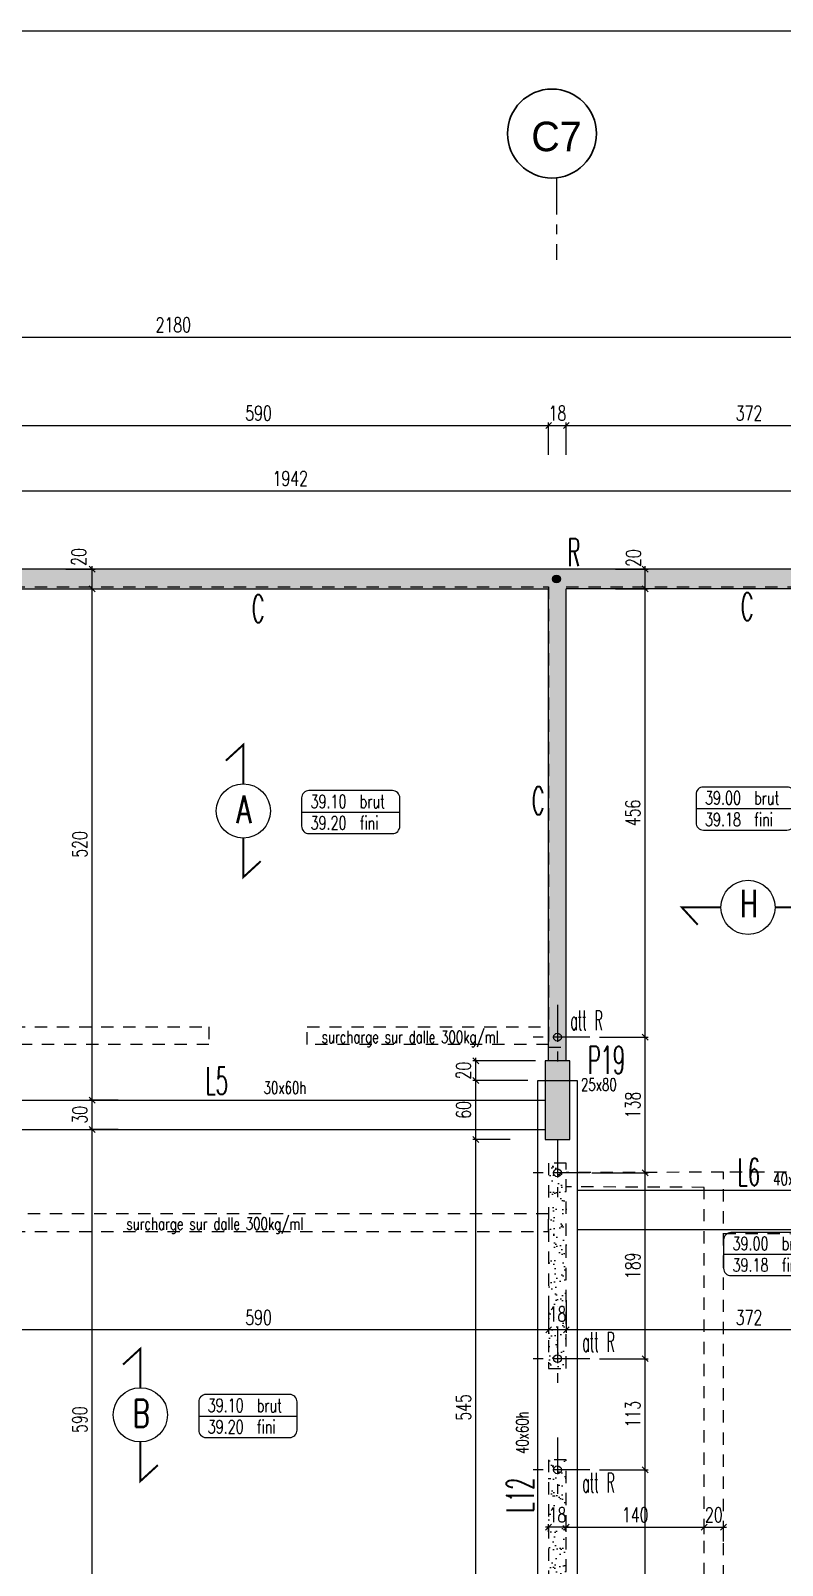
# Model space of a CAD drawing. Extents: x 308 to 437, y -199 to -146.
# Drawn here: x 333.75 to 341.39, y -170.57 to -154.96 of the extents above; entities that cross this region are included whole.
import ezdxf
from ezdxf.enums import TextEntityAlignment as Align

# ---------------------------------------------------------------- set-up
doc = ezdxf.new("R2010")
doc.units = 0
doc.header["$LTSCALE"] = 0.5
doc.header["$MEASUREMENT"] = 0
for name, pattern in [('AXES2', [1.125, 0.75, -0.125, 0.125, -0.125]), ('CACHE', [0.375, 0.25, -0.125]), ('DISCONTINU2', [0.375, 0.25, -0.125])]:
    doc.linetypes.add(name, pattern=pattern)
doc.layers.get('DEFPOINTS').update_dxf_attribs({"linetype": 'CONTINUOUS'})
for name, color, linetype in [('1_AJSA_vue2', 13, 'CONTINUOUS'), ('A05-AXES', 13, 'AXES2'), ('A19-COTATIONS', 146, 'CONTINUOUS'), ('AXES', 6, 'AXES2'), ('CADRE-CART', 7, 'CONTINUOUS'), ('COTATION', 7, 'CONTINUOUS'), ('HABILLAGE', 7, 'CONTINUOUS'), ('MURS', 3, 'CONTINUOUS'), ('PLANCHER', 7, 'CONTINUOUS'), ('POCHAGE', 254, 'CONTINUOUS'), ('POTEAUX', 1, 'CONTINUOUS'), ('POUTRES', 2, 'CONTINUOUS'), ('RAID', 1, 'CONTINUOUS'), ('RDC', 7, 'DISCONTINU2'), ('REPERAGE', 4, 'CONTINUOUS'), ('REPERE-CHAI', 4, 'CONTINUOUS'), ('REPERE-POT', 4, 'CONTINUOUS'), ('REPERE-POUT', 4, 'CONTINUOUS'), ('REPERE-RAID', 4, 'CONTINUOUS'), ('TPFI cloisonsSAAD', 4, 'CONTINUOUS')]:
    doc.layers.add(name, color=color, linetype=linetype)
doc.styles.add('CGotH', font='GOTHIC.TTF')
doc.styles.add('ROMANS8', font='romans.shx', dxfattribs={"width": 0.7})
doc.styles.get("Standard").update_dxf_attribs({"font": 'txt.shx'})
doc.dimstyles.new('COT50 cm', dxfattribs={"dimtxt": 0.15, "dimasz": 0.06, "dimexe": 0.03, "dimexo": 0.1, "dimgap": 0.05, "dimtad": 1, "dimdec": 0, "dimlfac": 100, "dimzin": 0, "dimdsep": 46, "dimtxsty": 'ROMANS8', "dimblk1": 'OBLIQUE', "dimblk2": 'OBLIQUE', "dimsah": 1, "dimcen": 0.03, "dimdle": 0.03, "dimclrt": 1, "dimadec": 0, "dimazin": 0, "dimtfac": 1, "dimtdec": 0, "dimtmove": 0, "dimatfit": 3, "dimfxl": 0, "dimtolj": 1, "dimtzin": 0, "dimlwd": -1, "dimlwe": -1, "dimarcsym": 0})
pattern_1 = [(37.5, (-513.79323, 160.44126), (-0.004409535, 0.134877664), [0, -0.1064, 0, -0.119, 0, -0.11375]), (7.5, (-513.79323, 160.44126), (0.12388437, 0.197550225), [0, -0.0574, 0, -0.0959, 0, -0.03675]), (327.5, (-513.87933, 160.44126), (0.21798993, 0.000396134), [0, -0.035, 0, -0.126, 0, -0.1645]), (317.5, (-513.87933, 160.44126), (0.21042886, 0.06143729), [0, -0.0175, 0, -0.0826, 0, -0.0945])]

# ---------------------------------------------------------------- blocks, each defined once
blk = doc.blocks.new('139')
at = {"layer": 'HABILLAGE', "color": 7}
blk.add_line((-0.665, 0), (0.665, 0), dxfattribs=at)
at = {"layer": 'HABILLAGE'}
blk.add_lwpolyline([(-0.565, -0.291), (0.565, -0.291, 0.414214), (0.665, -0.191), (0.665, 0.191, 0.414214), (0.565, 0.291), (-0.565, 0.291, 0.414214), (-0.665, 0.191), (-0.665, -0.191, 0.414214)], format="xyb", close=True, dxfattribs=at)
at = {"layer": 'HABILLAGE', "color": 1, "width": 0.7}
for s, p in [('brut', (0.121, 0.054)), ('fini', (0.121, -0.237))]:
    blk.add_text(s, height=0.18, dxfattribs=at).set_placement(p)
for tag, p in [('NIVBRUT', (-0.543, 0.054)), ('NIVFINI', (-0.543, -0.237))]:
    blk.add_attdef(tag, p, '', height=0.18, dxfattribs=at)
blk = doc.blocks.new('_Oblique')
at = {"layer": 'COTATION', "color": 0, "lineweight": -2}
blk.add_line((-0.5, -0.5), (0.5, 0.5), dxfattribs=at)
blk = doc.blocks.new('*D817')
at = {"layer": 'COTATION', "color": 0, "transparency": 16777216}
for p, q in [((333.082, -158.979), (339.046, -158.979)), ((333.112, -159.279), (333.112, -158.949)), ((339.016, -159.279), (339.016, -158.949))]:
    blk.add_line(p, q, dxfattribs=at)
at = {"layer": 'DEFPOINTS', "color": 0, "transparency": 16777216}
for p in [(339.016, -158.979), (333.112, -162.324), (339.016, -162.324)]:
    blk.add_point(p, dxfattribs=at)
at = {"layer": 'COTATION', "color": 0, "transparency": 16777216, "xscale": 0.06, "yscale": 0.06, "zscale": 0.06, "rotation": 180}
blk.add_blockref('_Oblique', (333.112, -158.979), dxfattribs=at)
at = {"layer": 'COTATION', "color": 0, "transparency": 16777216, "xscale": 0.06, "yscale": 0.06, "zscale": 0.06}
blk.add_blockref('_Oblique', (339.016, -158.979), dxfattribs=at)
at = {"layer": 'COTATION', "color": 1, "transparency": 16777216, "insert": (336.064, -158.854), "char_height": 0.15, "attachment_point": 5, "style": 'ROMANS8'}
blk.add_mtext('\\A1;590', dxfattribs=at)
blk = doc.blocks.new('*D818')
at = {"layer": 'COTATION', "color": 0, "transparency": 16777216}
for p, q in [((338.986, -158.979), (339.226, -158.979)), ((339.016, -159.279), (339.016, -158.949)), ((339.196, -159.279), (339.196, -158.949))]:
    blk.add_line(p, q, dxfattribs=at)
at = {"layer": 'DEFPOINTS', "color": 0, "transparency": 16777216}
for p in [(339.196, -158.979), (339.016, -162.324), (339.196, -162.324)]:
    blk.add_point(p, dxfattribs=at)
at = {"layer": 'COTATION', "color": 0, "transparency": 16777216, "xscale": 0.06, "yscale": 0.06, "zscale": 0.06, "rotation": 180}
blk.add_blockref('_Oblique', (339.016, -158.979), dxfattribs=at)
at = {"layer": 'COTATION', "color": 0, "transparency": 16777216, "xscale": 0.06, "yscale": 0.06, "zscale": 0.06}
blk.add_blockref('_Oblique', (339.196, -158.979), dxfattribs=at)
at = {"layer": 'COTATION', "color": 1, "transparency": 16777216, "insert": (339.106, -158.854), "char_height": 0.15, "attachment_point": 5, "style": 'ROMANS8'}
blk.add_mtext('\\A1;18', dxfattribs=at)
blk = doc.blocks.new('*D819')
at = {"layer": 'COTATION', "color": 0, "transparency": 16777216}
for p, q in [((339.166, -158.979), (342.945, -158.979)), ((339.196, -159.279), (339.196, -158.949)), ((342.915, -159.279), (342.915, -158.949))]:
    blk.add_line(p, q, dxfattribs=at)
at = {"layer": 'DEFPOINTS', "color": 0, "transparency": 16777216}
for p in [(342.915, -158.979), (339.196, -162.324), (342.915, -162.324)]:
    blk.add_point(p, dxfattribs=at)
at = {"layer": 'COTATION', "color": 0, "transparency": 16777216, "xscale": 0.06, "yscale": 0.06, "zscale": 0.06, "rotation": 180}
blk.add_blockref('_Oblique', (339.196, -158.979), dxfattribs=at)
at = {"layer": 'COTATION', "color": 0, "transparency": 16777216, "xscale": 0.06, "yscale": 0.06, "zscale": 0.06}
blk.add_blockref('_Oblique', (342.915, -158.979), dxfattribs=at)
at = {"layer": 'COTATION', "color": 1, "transparency": 16777216, "insert": (341.055, -158.854), "char_height": 0.15, "attachment_point": 5, "style": 'ROMANS8'}
blk.add_mtext('\\A1;372', dxfattribs=at)
blk = doc.blocks.new('*D869')
at = {"layer": 'COTATION', "color": 0, "transparency": 16777216}
for p, q in [((326.649, -159.643), (346.126, -159.643)), ((326.679, -160.103), (326.679, -159.613)), ((346.096, -160.341), (346.096, -159.613))]:
    blk.add_line(p, q, dxfattribs=at)
at = {"layer": 'DEFPOINTS', "color": 0, "transparency": 16777216}
for p in [(346.096, -159.643), (326.679, -160.203), (346.096, -160.441)]:
    blk.add_point(p, dxfattribs=at)
at = {"layer": 'COTATION', "color": 0, "transparency": 16777216, "xscale": 0.06, "yscale": 0.06, "zscale": 0.06, "rotation": 180}
blk.add_blockref('_Oblique', (326.679, -159.643), dxfattribs=at)
at = {"layer": 'COTATION', "color": 0, "transparency": 16777216, "xscale": 0.06, "yscale": 0.06, "zscale": 0.06}
blk.add_blockref('_Oblique', (346.096, -159.643), dxfattribs=at)
at = {"layer": 'COTATION', "color": 1, "transparency": 16777216, "insert": (336.387, -159.518), "char_height": 0.15, "attachment_point": 5, "style": 'ROMANS8'}
blk.add_mtext('\\A1;1942', dxfattribs=at)
blk = doc.blocks.new('*D878')
at = {"layer": 'COTATION', "color": 0, "transparency": 16777216}
for p, q in [((324.269, -158.081), (346.126, -158.081)), ((324.299, -158.646), (324.299, -158.051)), ((346.096, -159.081), (346.096, -158.051))]:
    blk.add_line(p, q, dxfattribs=at)
at = {"layer": 'DEFPOINTS', "color": 0, "transparency": 16777216}
for p in [(346.096, -158.081), (324.299, -158.746), (346.096, -160.441)]:
    blk.add_point(p, dxfattribs=at)
at = {"layer": 'COTATION', "color": 0, "transparency": 16777216, "xscale": 0.06, "yscale": 0.06, "zscale": 0.06, "rotation": 180}
blk.add_blockref('_Oblique', (324.299, -158.081), dxfattribs=at)
at = {"layer": 'COTATION', "color": 0, "transparency": 16777216, "xscale": 0.06, "yscale": 0.06, "zscale": 0.06}
blk.add_blockref('_Oblique', (346.096, -158.081), dxfattribs=at)
at = {"layer": 'COTATION', "color": 1, "transparency": 16777216, "insert": (335.197, -157.956), "char_height": 0.15, "attachment_point": 5, "style": 'ROMANS8'}
blk.add_mtext('\\A1;2180', dxfattribs=at)
blk = doc.blocks.new('*D986')
at = {"layer": 'COTATION', "color": 0, "transparency": 16777216}
for p, q in [((334.635, -166.141), (334.34, -166.141)), ((334.37, -172.071), (334.37, -166.111)), ((334.456, -172.041), (334.34, -172.041))]:
    blk.add_line(p, q, dxfattribs=at)
at = {"layer": 'DEFPOINTS', "color": 0, "transparency": 16777216}
for p in [(334.37, -166.141), (334.735, -166.141), (334.556, -172.041)]:
    blk.add_point(p, dxfattribs=at)
at = {"layer": 'COTATION', "color": 0, "transparency": 16777216, "xscale": 0.06, "yscale": 0.06, "zscale": 0.06}
for p, rotation in [((334.37, -166.141), 90), ((334.37, -172.041), 270)]:
    blk.add_blockref('_Oblique', p, dxfattribs=dict(at, rotation=rotation))
at = {"layer": 'COTATION', "color": 1, "transparency": 16777216, "insert": (334.245, -169.091), "char_height": 0.15, "attachment_point": 5, "rotation": 90, "style": 'ROMANS8'}
blk.add_mtext('\\A1;590', dxfattribs=at)
blk = doc.blocks.new('*D987')
at = {"layer": 'COTATION', "color": 0, "transparency": 16777216}
for p, q in [((334.635, -165.841), (334.34, -165.841)), ((334.37, -166.171), (334.37, -165.811)), ((334.635, -166.141), (334.34, -166.141))]:
    blk.add_line(p, q, dxfattribs=at)
at = {"layer": 'DEFPOINTS', "color": 0, "transparency": 16777216}
for p in [(334.37, -165.841), (334.735, -165.841), (334.735, -166.141)]:
    blk.add_point(p, dxfattribs=at)
at = {"layer": 'COTATION', "color": 0, "transparency": 16777216, "xscale": 0.06, "yscale": 0.06, "zscale": 0.06}
for p, rotation in [((334.37, -165.841), 90), ((334.37, -166.141), 270)]:
    blk.add_blockref('_Oblique', p, dxfattribs=dict(at, rotation=rotation))
at = {"layer": 'COTATION', "color": 1, "transparency": 16777216, "insert": (334.245, -165.991), "char_height": 0.15, "attachment_point": 5, "rotation": 90, "style": 'ROMANS8'}
blk.add_mtext('\\A1;30', dxfattribs=at)
blk = doc.blocks.new('*D988')
at = {"layer": 'COTATION', "color": 0, "transparency": 16777216}
for p, q in [((334.135, -160.641), (334.4, -160.641)), ((334.37, -165.871), (334.37, -160.611)), ((334.635, -165.841), (334.34, -165.841))]:
    blk.add_line(p, q, dxfattribs=at)
at = {"layer": 'DEFPOINTS', "color": 0, "transparency": 16777216}
for p in [(334.035, -160.641), (334.37, -160.641), (334.735, -165.841)]:
    blk.add_point(p, dxfattribs=at)
at = {"layer": 'COTATION', "color": 0, "transparency": 16777216, "xscale": 0.06, "yscale": 0.06, "zscale": 0.06}
for p, rotation in [((334.37, -160.641), 90), ((334.37, -165.841), 270)]:
    blk.add_blockref('_Oblique', p, dxfattribs=dict(at, rotation=rotation))
at = {"layer": 'COTATION', "color": 1, "transparency": 16777216, "insert": (334.245, -163.241), "char_height": 0.15, "attachment_point": 5, "rotation": 90, "style": 'ROMANS8'}
blk.add_mtext('\\A1;520', dxfattribs=at)
blk = doc.blocks.new('*D989')
at = {"layer": 'COTATION', "color": 0, "transparency": 16777216}
for p, q in [((334.104, -160.441), (334.4, -160.441)), ((334.37, -160.671), (334.37, -160.411)), ((334.135, -160.641), (334.4, -160.641))]:
    blk.add_line(p, q, dxfattribs=at)
at = {"layer": 'DEFPOINTS', "color": 0, "transparency": 16777216}
for p in [(334.004, -160.441), (334.37, -160.441), (334.035, -160.641)]:
    blk.add_point(p, dxfattribs=at)
at = {"layer": 'COTATION', "color": 0, "transparency": 16777216, "xscale": 0.06, "yscale": 0.06, "zscale": 0.06}
for p, rotation in [((334.37, -160.441), 90), ((334.37, -160.641), 270)]:
    blk.add_blockref('_Oblique', p, dxfattribs=dict(at, rotation=rotation))
at = {"layer": 'COTATION', "color": 1, "transparency": 16777216, "insert": (334.236, -160.317), "char_height": 0.15, "attachment_point": 5, "rotation": 90, "style": 'ROMANS8'}
blk.add_mtext('\\A1;20', dxfattribs=at)
blk = doc.blocks.new('*D997')
at = {"layer": 'COTATION', "color": 0, "transparency": 16777216}
for p, q in [((339.534, -169.601), (340.028, -169.601)), ((339.998, -172.816), (339.998, -169.571)), ((339.534, -172.786), (340.028, -172.786))]:
    blk.add_line(p, q, dxfattribs=at)
at = {"layer": 'DEFPOINTS', "color": 0, "transparency": 16777216}
for p in [(339.434, -169.601), (339.998, -169.601), (339.434, -172.786)]:
    blk.add_point(p, dxfattribs=at)
at = {"layer": 'COTATION', "color": 0, "transparency": 16777216, "xscale": 0.06, "yscale": 0.06, "zscale": 0.06}
for p, rotation in [((339.998, -169.601), 90), ((339.998, -172.786), 270)]:
    blk.add_blockref('_Oblique', p, dxfattribs=dict(at, rotation=rotation))
at = {"layer": 'COTATION', "color": 1, "transparency": 16777216, "insert": (339.873, -171.194), "char_height": 0.15, "attachment_point": 5, "rotation": 90, "style": 'ROMANS8'}
blk.add_mtext('\\A1;318', dxfattribs=at)
blk = doc.blocks.new('*D998')
at = {"layer": 'COTATION', "color": 0, "transparency": 16777216}
for p, q in [((339.534, -168.471), (340.028, -168.471)), ((339.998, -169.631), (339.998, -168.441)), ((339.534, -169.601), (340.028, -169.601))]:
    blk.add_line(p, q, dxfattribs=at)
at = {"layer": 'DEFPOINTS', "color": 0, "transparency": 16777216}
for p in [(339.434, -168.471), (339.998, -168.471), (339.434, -169.601)]:
    blk.add_point(p, dxfattribs=at)
at = {"layer": 'COTATION', "color": 0, "transparency": 16777216, "xscale": 0.06, "yscale": 0.06, "zscale": 0.06}
for p, rotation in [((339.998, -168.471), 90), ((339.998, -169.601), 270)]:
    blk.add_blockref('_Oblique', p, dxfattribs=dict(at, rotation=rotation))
at = {"layer": 'COTATION', "color": 1, "transparency": 16777216, "insert": (339.873, -169.036), "char_height": 0.15, "attachment_point": 5, "rotation": 90, "style": 'ROMANS8'}
blk.add_mtext('\\A1;113', dxfattribs=at)
blk = doc.blocks.new('*D999')
at = {"layer": 'COTATION', "color": 0, "transparency": 16777216}
for p, q in [((339.456, -166.581), (340.028, -166.581)), ((339.998, -168.501), (339.998, -166.551)), ((339.534, -168.471), (340.028, -168.471))]:
    blk.add_line(p, q, dxfattribs=at)
at = {"layer": 'DEFPOINTS', "color": 0, "transparency": 16777216}
for p in [(339.356, -166.581), (339.998, -166.581), (339.434, -168.471)]:
    blk.add_point(p, dxfattribs=at)
at = {"layer": 'COTATION', "color": 0, "transparency": 16777216, "xscale": 0.06, "yscale": 0.06, "zscale": 0.06}
for p, rotation in [((339.998, -166.581), 90), ((339.998, -168.471), 270)]:
    blk.add_blockref('_Oblique', p, dxfattribs=dict(at, rotation=rotation))
at = {"layer": 'COTATION', "color": 1, "transparency": 16777216, "insert": (339.873, -167.526), "char_height": 0.15, "attachment_point": 5, "rotation": 90, "style": 'ROMANS8'}
blk.add_mtext('\\A1;189', dxfattribs=at)
blk = doc.blocks.new('*D1000')
at = {"layer": 'COTATION', "color": 0, "transparency": 16777216}
for p, q in [((339.535, -165.201), (340.028, -165.201)), ((339.998, -166.611), (339.998, -165.171)), ((339.456, -166.581), (340.028, -166.581))]:
    blk.add_line(p, q, dxfattribs=at)
at = {"layer": 'DEFPOINTS', "color": 0, "transparency": 16777216}
for p in [(339.435, -165.201), (339.998, -165.201), (339.356, -166.581)]:
    blk.add_point(p, dxfattribs=at)
at = {"layer": 'COTATION', "color": 0, "transparency": 16777216, "xscale": 0.06, "yscale": 0.06, "zscale": 0.06}
for p, rotation in [((339.998, -165.201), 90), ((339.998, -166.581), 270)]:
    blk.add_blockref('_Oblique', p, dxfattribs=dict(at, rotation=rotation))
at = {"layer": 'COTATION', "color": 1, "transparency": 16777216, "insert": (339.873, -165.891), "char_height": 0.15, "attachment_point": 5, "rotation": 90, "style": 'ROMANS8'}
blk.add_mtext('\\A1;138', dxfattribs=at)
blk = doc.blocks.new('*D1001')
at = {"layer": 'COTATION', "color": 0, "transparency": 16777216}
for p, q in [((339.697, -160.641), (340.028, -160.641)), ((339.998, -165.231), (339.998, -160.611)), ((339.535, -165.201), (340.028, -165.201))]:
    blk.add_line(p, q, dxfattribs=at)
at = {"layer": 'DEFPOINTS', "color": 0, "transparency": 16777216}
for p in [(339.597, -160.641), (339.998, -160.641), (339.435, -165.201)]:
    blk.add_point(p, dxfattribs=at)
at = {"layer": 'COTATION', "color": 0, "transparency": 16777216, "xscale": 0.06, "yscale": 0.06, "zscale": 0.06}
for p, rotation in [((339.998, -160.641), 90), ((339.998, -165.201), 270)]:
    blk.add_blockref('_Oblique', p, dxfattribs=dict(at, rotation=rotation))
at = {"layer": 'COTATION', "color": 1, "transparency": 16777216, "insert": (339.873, -162.921), "char_height": 0.15, "attachment_point": 5, "rotation": 90, "style": 'ROMANS8'}
blk.add_mtext('\\A1;456', dxfattribs=at)
blk = doc.blocks.new('*D1002')
at = {"layer": 'COTATION', "color": 0, "transparency": 16777216}
for p, q in [((339.697, -160.441), (340.028, -160.441)), ((339.998, -160.671), (339.998, -160.411)), ((339.697, -160.641), (340.028, -160.641))]:
    blk.add_line(p, q, dxfattribs=at)
at = {"layer": 'DEFPOINTS', "color": 0, "transparency": 16777216}
for p in [(339.597, -160.441), (339.998, -160.441), (339.597, -160.641)]:
    blk.add_point(p, dxfattribs=at)
at = {"layer": 'COTATION', "color": 0, "transparency": 16777216, "xscale": 0.06, "yscale": 0.06, "zscale": 0.06}
for p, rotation in [((339.998, -160.441), 90), ((339.998, -160.641), 270)]:
    blk.add_blockref('_Oblique', p, dxfattribs=dict(at, rotation=rotation))
at = {"layer": 'COTATION', "color": 1, "transparency": 16777216, "insert": (339.879, -160.329), "char_height": 0.15, "attachment_point": 5, "rotation": 90, "style": 'ROMANS8'}
blk.add_mtext('\\A1;20', dxfattribs=at)
blk = doc.blocks.new('*D1374')
at = {"layer": 'COTATION', "color": 0, "transparency": 16777216}
for p, q in [((339.196, -167.877), (339.196, -168.207)), ((342.915, -167.877), (342.915, -168.207)), ((342.945, -168.177), (339.166, -168.177))]:
    blk.add_line(p, q, dxfattribs=at)
at = {"layer": 'DEFPOINTS', "color": 0, "transparency": 16777216}
for p in [(342.915, -166.693), (339.196, -167.066), (339.196, -168.177)]:
    blk.add_point(p, dxfattribs=at)
at = {"layer": 'COTATION', "color": 0, "transparency": 16777216, "xscale": 0.06, "yscale": 0.06, "zscale": 0.06, "rotation": 180}
blk.add_blockref('_Oblique', (339.196, -168.177), dxfattribs=at)
at = {"layer": 'COTATION', "color": 0, "transparency": 16777216, "xscale": 0.06, "yscale": 0.06, "zscale": 0.06}
blk.add_blockref('_Oblique', (342.915, -168.177), dxfattribs=at)
at = {"layer": 'COTATION', "color": 1, "transparency": 16777216, "insert": (341.055, -168.052), "char_height": 0.15, "attachment_point": 5, "style": 'ROMANS8'}
blk.add_mtext('\\A1;372', dxfattribs=at)
blk = doc.blocks.new('*D1375')
at = {"layer": 'COTATION', "color": 0, "transparency": 16777216}
for p, q in [((339.016, -167.877), (339.016, -168.207)), ((339.196, -167.877), (339.196, -168.207)), ((339.226, -168.177), (338.986, -168.177))]:
    blk.add_line(p, q, dxfattribs=at)
at = {"layer": 'DEFPOINTS', "color": 0, "transparency": 16777216}
for p in [(339.196, -167.066), (339.016, -167.514), (339.016, -168.177)]:
    blk.add_point(p, dxfattribs=at)
at = {"layer": 'COTATION', "color": 0, "transparency": 16777216, "xscale": 0.06, "yscale": 0.06, "zscale": 0.06, "rotation": 180}
blk.add_blockref('_Oblique', (339.016, -168.177), dxfattribs=at)
at = {"layer": 'COTATION', "color": 0, "transparency": 16777216, "xscale": 0.06, "yscale": 0.06, "zscale": 0.06}
blk.add_blockref('_Oblique', (339.196, -168.177), dxfattribs=at)
at = {"layer": 'COTATION', "color": 1, "transparency": 16777216, "insert": (339.106, -168.017), "char_height": 0.15, "attachment_point": 5, "style": 'ROMANS8'}
blk.add_mtext('\\A1;18', dxfattribs=at)
blk = doc.blocks.new('*D1376')
at = {"layer": 'COTATION', "color": 0, "transparency": 16777216}
for p, q in [((333.113, -167.877), (333.113, -168.207)), ((339.016, -167.877), (339.016, -168.207)), ((339.046, -168.177), (333.083, -168.177))]:
    blk.add_line(p, q, dxfattribs=at)
at = {"layer": 'DEFPOINTS', "color": 0, "transparency": 16777216}
for p in [(333.113, -166.141), (339.016, -167.514), (333.113, -168.177)]:
    blk.add_point(p, dxfattribs=at)
at = {"layer": 'COTATION', "color": 0, "transparency": 16777216, "xscale": 0.06, "yscale": 0.06, "zscale": 0.06, "rotation": 180}
blk.add_blockref('_Oblique', (333.113, -168.177), dxfattribs=at)
at = {"layer": 'COTATION', "color": 0, "transparency": 16777216, "xscale": 0.06, "yscale": 0.06, "zscale": 0.06}
blk.add_blockref('_Oblique', (339.016, -168.177), dxfattribs=at)
at = {"layer": 'COTATION', "color": 1, "transparency": 16777216, "insert": (336.064, -168.052), "char_height": 0.15, "attachment_point": 5, "style": 'ROMANS8'}
blk.add_mtext('\\A1;590', dxfattribs=at)
blk = doc.blocks.new('*D1590')
at = {"layer": 'COTATION', "color": 0, "transparency": 16777216}
for p, q in [((338.276, -171.721), (338.276, -166.211)), ((338.623, -166.241), (338.246, -166.241)), ((338.881, -171.691), (338.246, -171.691))]:
    blk.add_line(p, q, dxfattribs=at)
at = {"layer": 'DEFPOINTS', "color": 0, "transparency": 16777216}
for p in [(338.276, -166.241), (338.723, -166.241), (338.981, -171.691)]:
    blk.add_point(p, dxfattribs=at)
at = {"layer": 'COTATION', "color": 0, "transparency": 16777216, "xscale": 0.06, "yscale": 0.06, "zscale": 0.06}
for p, rotation in [((338.276, -166.241), 90), ((338.276, -171.691), 270)]:
    blk.add_blockref('_Oblique', p, dxfattribs=dict(at, rotation=rotation))
at = {"layer": 'COTATION', "color": 1, "transparency": 16777216, "insert": (338.151, -168.966), "char_height": 0.15, "attachment_point": 5, "rotation": 90, "style": 'ROMANS8'}
blk.add_mtext('\\A1;545', dxfattribs=at)
blk = doc.blocks.new('*D1591')
at = {"layer": 'COTATION', "color": 0, "transparency": 16777216}
for p, q in [((338.806, -165.641), (338.246, -165.641)), ((338.276, -166.271), (338.276, -165.611)), ((338.623, -166.241), (338.246, -166.241))]:
    blk.add_line(p, q, dxfattribs=at)
at = {"layer": 'DEFPOINTS', "color": 0, "transparency": 16777216}
for p in [(338.276, -165.641), (338.906, -165.641), (338.723, -166.241)]:
    blk.add_point(p, dxfattribs=at)
at = {"layer": 'COTATION', "color": 0, "transparency": 16777216, "xscale": 0.06, "yscale": 0.06, "zscale": 0.06}
for p, rotation in [((338.276, -165.641), 90), ((338.276, -166.241), 270)]:
    blk.add_blockref('_Oblique', p, dxfattribs=dict(at, rotation=rotation))
at = {"layer": 'COTATION', "color": 1, "transparency": 16777216, "insert": (338.151, -165.941), "char_height": 0.15, "attachment_point": 5, "rotation": 90, "style": 'ROMANS8'}
blk.add_mtext('\\A1;60', dxfattribs=at)
blk = doc.blocks.new('*D1592')
at = {"layer": 'COTATION', "color": 0, "transparency": 16777216}
for p, q in [((338.881, -165.441), (338.246, -165.441)), ((338.276, -165.671), (338.276, -165.411)), ((338.806, -165.641), (338.246, -165.641))]:
    blk.add_line(p, q, dxfattribs=at)
at = {"layer": 'DEFPOINTS', "color": 0, "transparency": 16777216}
for p in [(338.276, -165.441), (338.981, -165.441), (338.906, -165.641)]:
    blk.add_point(p, dxfattribs=at)
at = {"layer": 'COTATION', "color": 0, "transparency": 16777216, "xscale": 0.06, "yscale": 0.06, "zscale": 0.06}
for p, rotation in [((338.276, -165.441), 90), ((338.276, -165.641), 270)]:
    blk.add_blockref('_Oblique', p, dxfattribs=dict(at, rotation=rotation))
at = {"layer": 'COTATION', "color": 1, "transparency": 16777216, "insert": (338.151, -165.541), "char_height": 0.15, "attachment_point": 5, "rotation": 90, "style": 'ROMANS8'}
blk.add_mtext('\\A1;20', dxfattribs=at)
blk = doc.blocks.new('A$C6B096A38')
at = {"layer": 'POCHAGE'}
h = blk.add_hatch(dxfattribs=at)
h.set_pattern_fill('AR-SAND', color=0, scale=0.07)
h.set_pattern_definition(pattern_1)
h.paths.add_polyline_path([(-3.181, -0.18), (-3.181, -2.58), (-3.001, -2.58), (-3.001, -0.2), (-0.16, -0.2), (-0.16, -3.791), (-0.16, -3.791), (-0.16, -6.765), (0, -6.765), (0, 0), (-13.173, 0), (-19.517, 0), (-19.517, -0.18), (-15.917, -0.18), (-15.917, -3.089), (-15.737, -3.089), (-15.737, -2.919), (-14.54, -2.919), (-14.54, -4.655), (-14.36, -4.655), (-14.36, -2.739), (-15.737, -2.739), (-15.737, -0.18), (-13.164, -0.18), (-13.164, -4.655), (-12.984, -4.655), (-12.984, -0.18), (-7.08, -0.18), (-7.08, -4.86), (-6.9, -4.86), (-6.9, -0.18)])
h = blk.add_hatch(dxfattribs=at)
h.set_pattern_fill('AR-SAND', color=0, scale=0.07)
h.set_pattern_definition(pattern_1)
h.paths.add_polyline_path([(-6.9, -6.04), (-7.08, -6.04), (-7.08, -8.13), (-6.9, -8.13)])
h = blk.add_hatch(dxfattribs=at)
h.set_pattern_fill('AR-SAND', color=0, scale=0.07)
h.set_pattern_definition(pattern_1)
h.paths.add_polyline_path([(-6.9, -9.06), (-7.081, -9.06), (-7.08, -12.445), (-6.9, -12.445)])
at = {"layer": 'AXES', "color": 1}
for p, q in [((-6.99, -4.431), (-6.99, -5.089)), ((-6.661, -4.76), (-7.319, -4.76)), ((-6.99, -5.811), (-6.99, -6.469)), ((-6.661, -6.14), (-7.319, -6.14)), ((-6.99, -7.701), (-6.99, -8.359)), ((-6.661, -8.03), (-7.319, -8.03)), ((-6.99, -8.831), (-6.99, -9.489)), ((-6.661, -9.16), (-7.319, -9.16))]:
    blk.add_line(p, q, dxfattribs=at)
at = {"layer": 'RAID'}
for centre in [(-6.99, -4.76), (-6.99, -6.14), (-6.99, -8.03), (-6.99, -9.16)]:
    blk.add_circle(centre, 0.04, dxfattribs=at)
at = {"layer": 'RDC', "linetype": 'CACHE', "lineweight": 15}
for points in [[(0, 0), (-13.173, 0)], [(-12.984, -0.18), (-7.08, -0.18), (-7.08, -4.86), (-6.9, -4.86), (-6.9, -0.18), (-3.181, -0.18)]]:
    blk.add_lwpolyline(points, dxfattribs=at)
for points in [[(-7.08, -6.04), (-7.08, -8.13), (-6.9, -8.13), (-6.9, -6.04)], [(-7.08, -12.445), (-6.9, -12.445), (-6.9, -9.06), (-7.081, -9.06)]]:
    blk.add_lwpolyline(points, close=True, dxfattribs=at)
blk = doc.blocks.new('*D1655')
at = {"layer": 'COTATION', "color": 0, "transparency": 16777216}
for p, q in [((339.226, -170.185), (338.985, -170.185)), ((339.015, -170.231), (339.015, -170.155)), ((339.196, -170.231), (339.196, -170.155))]:
    blk.add_line(p, q, dxfattribs=at)
at = {"layer": 'DEFPOINTS', "color": 0, "transparency": 16777216}
for p in [(339.015, -170.185), (339.015, -170.331), (339.196, -170.331)]:
    blk.add_point(p, dxfattribs=at)
at = {"layer": 'COTATION', "color": 0, "transparency": 16777216, "xscale": 0.06, "yscale": 0.06, "zscale": 0.06, "rotation": 180}
blk.add_blockref('_Oblique', (339.015, -170.185), dxfattribs=at)
at = {"layer": 'COTATION', "color": 0, "transparency": 16777216, "xscale": 0.06, "yscale": 0.06, "zscale": 0.06}
blk.add_blockref('_Oblique', (339.196, -170.185), dxfattribs=at)
at = {"layer": 'COTATION', "color": 1, "transparency": 16777216, "insert": (339.106, -170.06), "char_height": 0.15, "attachment_point": 5, "style": 'ROMANS8'}
blk.add_mtext('\\A1;18', dxfattribs=at)
blk = doc.blocks.new('*D1656')
at = {"layer": 'COTATION', "color": 0, "transparency": 16777216}
for p, q in [((339.166, -170.185), (340.628, -170.185)), ((339.196, -170.231), (339.196, -170.155)), ((340.598, -170.256), (340.598, -170.155))]:
    blk.add_line(p, q, dxfattribs=at)
at = {"layer": 'DEFPOINTS', "color": 0, "transparency": 16777216}
for p in [(340.598, -170.185), (339.196, -170.331), (340.598, -170.356)]:
    blk.add_point(p, dxfattribs=at)
at = {"layer": 'COTATION', "color": 0, "transparency": 16777216, "xscale": 0.06, "yscale": 0.06, "zscale": 0.06, "rotation": 180}
blk.add_blockref('_Oblique', (339.196, -170.185), dxfattribs=at)
at = {"layer": 'COTATION', "color": 0, "transparency": 16777216, "xscale": 0.06, "yscale": 0.06, "zscale": 0.06}
blk.add_blockref('_Oblique', (340.598, -170.185), dxfattribs=at)
at = {"layer": 'COTATION', "color": 1, "transparency": 16777216, "insert": (339.897, -170.06), "char_height": 0.15, "attachment_point": 5, "style": 'ROMANS8'}
blk.add_mtext('\\A1;140', dxfattribs=at)
blk = doc.blocks.new('*D1657')
at = {"layer": 'COTATION', "color": 0, "transparency": 16777216}
for p, q in [((340.568, -170.185), (340.826, -170.185)), ((340.598, -170.256), (340.598, -170.155)), ((340.796, -170.331), (340.796, -170.155))]:
    blk.add_line(p, q, dxfattribs=at)
at = {"layer": 'DEFPOINTS', "color": 0, "transparency": 16777216}
for p in [(340.796, -170.185), (340.598, -170.356), (340.796, -170.431)]:
    blk.add_point(p, dxfattribs=at)
at = {"layer": 'COTATION', "color": 0, "transparency": 16777216, "xscale": 0.06, "yscale": 0.06, "zscale": 0.06, "rotation": 180}
blk.add_blockref('_Oblique', (340.598, -170.185), dxfattribs=at)
at = {"layer": 'COTATION', "color": 0, "transparency": 16777216, "xscale": 0.06, "yscale": 0.06, "zscale": 0.06}
blk.add_blockref('_Oblique', (340.796, -170.185), dxfattribs=at)
at = {"layer": 'COTATION', "color": 1, "transparency": 16777216, "insert": (340.697, -170.06), "char_height": 0.15, "attachment_point": 5, "style": 'ROMANS8'}
blk.add_mtext('\\A1;20', dxfattribs=at)

msp = doc.modelspace()

# ---------------------------------------------------------------- hatches: boundary and pattern name
at = {"layer": 'POCHAGE'}
msp.add_hatch(color=256, dxfattribs=at).paths.add_polyline_path([(317.3792, -158.4313), (322.4095, -158.4345), (322.4063, -163.4315), (322.8943, -163.4315), (322.8943, -163.2515), (322.5893, -163.2515), (322.5893, -158.4313), (324.0993, -158.4313), (324.0993, -163.2515), (324.0493, -163.2515), (324.0493, -163.4315), (324.0993, -163.4315), (324.0993, -163.6413), (324.299, -163.6413), (324.299, -160.6413), (330.1793, -160.6413), (330.1793, -166.1413), (330.3593, -166.1413), (330.3593, -160.6413), (332.9326, -160.6413), (332.9326, -166.1413), (333.1126, -166.1413), (333.1126, -160.6413), (339.0159, -160.6413), (339.0155, -165.5414), (339.1955, -165.5411), (339.1959, -160.6413), (342.9147, -160.6413), (342.9147, -167.1613), (344.696, -167.1613), (344.6961, -166.9808), (343.0947, -166.9808), (343.0947, -160.6413), (345.936, -160.6413), (345.936, -166.961), (345.8513, -167.1612), (346.0962, -167.1612), (346.0959, -160.4413), (324.2993, -160.4413), (324.299, -158.2313), (317.1999, -158.2313), (317.1999, -163.4304), (317.3792, -163.4315)])
at = {"layer": 'POTEAUX'}
h = msp.add_hatch(color=256, dxfattribs=at)
h.dxf.hatch_style = 1
h.paths.add_polyline_path([(339.2306, -165.4412), (338.9806, -165.4413), (338.9806, -166.2413), (339.2306, -166.2412)])
at = {"layer": 'RAID'}
msp.add_hatch(color=256, dxfattribs=at).paths.add_polyline_path([(339.0559, -160.5413, -1), (339.1359, -160.5413, -1)])

# ---------------------------------------------------------------- linework, layer by layer
at = {"layer": '1_AJSA_vue2', "linetype": 'CACHE'}
msp.add_lwpolyline([(340.7948, -167.1986), (342.7865, -167.2015), (342.7864, -166.5745), (340.7955, -166.5756)], dxfattribs=at)
at = {"layer": 'A19-COTATIONS', "color": 242, "lineweight": 30, "ltscale": 10, "true_color": 0xcd2027}
msp.add_circle((339.0496, -156.0109), 0.4522, dxfattribs=at)
at = {"layer": 'AXES', "color": 1}
msp.add_line((339.0959, -156.4608), (339.0959, -157.296), dxfattribs=at)
at = {"layer": 'CADRE-CART', "color": 1}
msp.add_lwpolyline([(307.8533, -154.9648), (437.1328, -154.9648), (437.1328, -198.9648), (307.8533, -198.9648)], close=True, dxfattribs=at)
at = {"layer": 'MURS'}
for p, q in [((346.0959, -160.4413), (324.299, -160.4413)), ((333.1126, -160.6413), (339.0159, -160.6413)), ((339.0154, -165.4414), (339.0159, -160.6413)), ((339.1954, -165.4414), (339.1959, -160.6413)), ((342.9147, -160.6413), (339.1959, -160.6413))]:
    msp.add_line(p, q, dxfattribs=at)
at = {"layer": 'PLANCHER', "color": 1, "const_width": 0.02}
for points in [[(335.909, -162.6246), (335.909, -162.2265), (335.7318, -162.3888)], [(335.909, -163.176), (335.909, -163.574), (336.0862, -163.4117)], [(341.3207, -163.881), (341.7188, -163.881), (341.5565, -163.7039)], [(340.7694, -163.881), (340.3713, -163.881), (340.5336, -164.0582)], [(334.8621, -168.767), (334.8621, -168.3689), (334.6849, -168.5312)], [(334.8621, -169.3183), (334.8621, -169.7164), (335.0393, -169.5541)]]:
    msp.add_lwpolyline(points, dxfattribs=at)
at = {"layer": 'PLANCHER', "color": 1}
for centre in [(335.909, -162.9003), (341.0451, -163.881), (334.8621, -169.0426)]:
    msp.add_circle(centre, 0.2757, dxfattribs=at)
at = {"layer": 'POTEAUX'}
msp.add_lwpolyline([(339.2306, -165.4412), (338.9806, -165.4413), (338.9806, -166.2413), (339.2306, -166.2412)], close=True, dxfattribs=at)
at = {"layer": 'POUTRES'}
for p, q in [((333.1129, -165.8413), (338.9806, -165.8413)), ((324.299, -166.1413), (338.9806, -166.1413)), ((342.9147, -166.7613), (339.3056, -166.7613)), ((342.9147, -167.1613), (339.3056, -167.1613))]:
    msp.add_line(p, q, dxfattribs=at)
msp.add_lwpolyline([(338.9056, -172.2913), (338.9056, -165.6413), (339.3056, -165.6413), (339.3056, -172.2913)], close=True, dxfattribs=at)
at = {"layer": 'RAID'}
msp.add_circle((339.0959, -160.5413), 0.04, dxfattribs=at)
at = {"layer": 'RDC', "linetype": 'CACHE', "lineweight": 15}
for points in [[(345.2406, -181.3169), (345.2406, -177.6655), (340.7959, -177.671), (340.7955, -166.5756), (339.1959, -166.5765)], [(345.0376, -181.3169), (345.0375, -177.8686), (340.5959, -177.8741), (340.5982, -166.7289), (339.1982, -166.7234)]]:
    msp.add_lwpolyline(points, dxfattribs=at)
at = {"layer": 'TPFI cloisonsSAAD', "linetype": 'CACHE'}
msp.add_lwpolyline([(324.2992, -164.9763), (327.8852, -164.9763), (327.8852, -167.1763), (330.1793, -167.1763), (330.1793, -171.4563), (333.1126, -171.4563), (333.1126, -167.1763), (339.0157, -167.1763), (339.0157, -166.9963), (332.403, -166.9963), (332.403, -167.1763), (332.9326, -167.1763), (332.9326, -171.2763), (330.3593, -171.2763), (330.3593, -167.1763), (330.8892, -167.1763), (330.8892, -166.9963), (330.3593, -166.9963), (330.3593, -165.6826), (330.1793, -165.6826), (330.1793, -166.9963), (328.0652, -166.9963), (328.0652, -164.7963), (324.299, -164.7963)], dxfattribs=at)
for points in [[(333.1126, -165.0963), (335.5595, -165.0963), (335.5595, -165.2763), (333.1126, -165.2763)], [(336.5595, -165.0963), (339.0159, -165.0963), (339.0159, -165.2763), (336.5595, -165.2763)]]:
    msp.add_lwpolyline(points, close=True, dxfattribs=at)

# ---------------------------------------------------------------- block references
at = {"layer": 'HABILLAGE', "color": 1, "xscale": 0.7521624, "yscale": 0.7521624, "zscale": 0.7521624}
for p, values in [((337.0022, -162.9118), {'NIVBRUT': '39.10', 'NIVFINI': '39.20'}), ((341.0159, -162.8763), {'NIVBRUT': '39.00', 'NIVFINI': '39.18'}), ((341.2965, -167.4077), {'NIVBRUT': '39.00', 'NIVFINI': '39.18'}), ((335.9554, -169.0541), {'NIVBRUT': '39.10', 'NIVFINI': '39.20'})]:
    msp.add_blockref('139', p, dxfattribs=at).add_auto_attribs(values)
at = {"layer": 'RDC'}
msp.add_blockref('A$C6B096A38', (346.0959, -160.4413), dxfattribs=at)

# ---------------------------------------------------------------- texts
at = {"layer": 'A05-AXES', "color": 1, "ltscale": 0.5, "insert": (339.096, -155.8903), "char_height": 0.3, "width": 0.3408, "attachment_point": 2, "rotation": 0.00168, "line_spacing_factor": 1.032839, "style": 'CGotH'}
msp.add_mtext('C7', dxfattribs=at)
at = {"layer": 'PLANCHER', "color": 1, "width": 0.7}
for s, p in [('A', (335.9154, -162.8838)), ('H', (341.0528, -163.8423)), ('B', (334.8685, -169.0261))]:
    msp.add_text(s, height=0.28, dxfattribs=at).set_placement(p, align=Align.MIDDLE)
at = {"layer": 'REPERAGE', "color": 1, "style": 'ROMANS8', "width": 0.7}
for s, p in [('surcharge sur dalle 300kg/ml', (336.7068, -165.261)), (' 30x60h', (336.0551, -165.7776)), (' 40x45h', (341.2408, -166.7059)), ('surcharge sur dalle 300kg/ml', (334.7191, -167.161))]:
    msp.add_text(s, height=0.125, dxfattribs=at).set_placement(p)
msp.add_text(' 40x60h ', height=0.125, rotation=90, dxfattribs=at).set_placement((338.8098, -169.5015))
at = {"layer": 'REPERE-CHAI', "color": 4, "width": 0.519}
for p in [(335.994, -160.9832), (340.9705, -160.9635), (338.844, -162.9368)]:
    msp.add_text('C', height=0.28, dxfattribs=at).set_placement(p)
at = {"layer": 'REPERE-POT', "color": 4, "width": 0.519}
msp.add_text('P19', height=0.28, dxfattribs=at).set_placement((339.4141, -165.574))
at = {"layer": 'REPERE-POT', "color": 1, "style": 'ROMANS8', "width": 0.7}
msp.add_text('25x80', height=0.125, dxfattribs=at).set_placement((339.3459, -165.7455))
at = {"layer": 'REPERE-POUT', "width": 0.519}
for s, p in [('L5', (335.5215, -165.7853)), ('L6', (340.9377, -166.7136))]:
    msp.add_text(s, height=0.28, dxfattribs=at).set_placement(p)
msp.add_text('L12', height=0.28, rotation=90, dxfattribs=at).set_placement((338.8664, -170.0354))
at = {"layer": 'REPERE-RAID', "color": 4}
for s, height, width, p in [('R', 0.28, 0.519, (339.2058, -160.4093)), ('att R', 0.2, 0.45, (339.2375, -165.1298)), ('att R', 0.2, 0.45, (339.3594, -168.3998)), ('att R', 0.2, 0.45, (339.3594, -169.8325))]:
    msp.add_text(s, height=height, dxfattribs=dict(at, width=width)).set_placement(p)

# ---------------------------------------------------------------- dimensions: what is measured, and where the dimension line sits
at = {"layer": 'COTATION'}
dim = msp.add_linear_dim(base=(346.0959, -158.0813), p1=(324.299, -158.7455), p2=(346.0959, -160.4413), dimstyle='COT50 cm', dxfattribs=at)
dim.commit()
dim.dimension.update_dxf_attribs({"geometry": '*D878', "text_midpoint": (335.1975, -157.9563)})
for base, p1, p2, override, picture, middle in [((339.0159, -158.9791), (333.1124, -162.3243), (339.0159, -162.3243), {"dimtmove": 1, "dimfxl": 0.3, "dimfxlon": 1}, '*D817', (336.0641, -158.8541)), ((342.9147, -158.9791), (339.1959, -162.3243), (342.9147, -162.3243), {"dimtmove": 1, "dimfxl": 0.3, "dimfxlon": 1}, '*D819', (341.0553, -158.8541)), ((346.0959, -159.643), (326.6789, -160.2032), (346.0959, -160.4413), {"dimtmove": 1}, '*D869', (336.3874, -159.518)), ((333.1129, -168.1771), (339.0159, -167.5135), (333.1129, -166.1413), {"dimtmove": 1, "dimfxl": 0.3}, '*D1376', (336.0644, -168.0521)), ((339.1958, -168.1771), (342.9147, -166.6934), (339.1958, -167.0662), {"dimtmove": 1, "dimfxl": 0.3}, '*D1374', (341.0552, -168.0521))]:
    dim = msp.add_linear_dim(base=base, p1=p1, p2=p2, dimstyle='COT50 cm', override=override, dxfattribs=at)
    dim.commit()
    dim.dimension.update_dxf_attribs({"geometry": picture, "text_midpoint": middle})
for base, p1, p2, override, picture, middle in [((339.1959, -158.9791), (339.0159, -162.3243), (339.1959, -162.3243), {"dimtmove": 1, "dimfxl": 0.3, "dimfxlon": 1}, '*D818', (339.1059, -158.9791)), ((339.0159, -168.1771), (339.1958, -167.0662), (339.0159, -167.5135), {"dimtmove": 1, "dimfxl": 0.3}, '*D1375', (339.1057, -168.1424)), ((339.0151, -170.1847), (339.1959, -170.3306), (339.0151, -170.3306), {"dimtmove": 1, "dimfxl": 0.3}, '*D1655', (339.1055, -170.1847))]:
    dim = msp.add_linear_dim(base=base, p1=p1, p2=p2, dimstyle='COT50 cm', override=override, dxfattribs=at)
    dim.commit()
    dim.dimension.update_dxf_attribs({"geometry": picture, "text_midpoint": middle, "dimtype": 160})
for base, p1, p2, picture, middle in [((334.3701, -160.4413), (334.035, -160.6413), (334.0044, -160.4413), '*D989', (334.3613, -160.3173)), ((339.998, -160.4413), (339.5971, -160.6413), (339.5971, -160.4413), '*D1002', (340.004, -160.3289)), ((338.2761, -165.4413), (338.9056, -165.6413), (338.9806, -165.4413), '*D1592', (338.2761, -165.5413))]:
    dim = msp.add_linear_dim(base=base, p1=p1, p2=p2, angle=90, dimstyle='COT50 cm', override={"dimtmove": 1}, dxfattribs=at)
    dim.commit()
    dim.dimension.update_dxf_attribs({"geometry": picture, "text_midpoint": middle, "dimtype": 160})
for base, p1, p2, picture, middle in [((334.3701, -160.6413), (334.7349, -165.8413), (334.035, -160.6413), '*D988', (334.2451, -163.2413)), ((339.998, -160.6413), (339.4345, -165.2013), (339.5971, -160.6413), '*D1001', (339.873, -162.9213)), ((339.998, -165.2013), (339.3558, -166.5813), (339.4345, -165.2013), '*D1000', (339.873, -165.8913)), ((338.2761, -165.6413), (338.7226, -166.2413), (338.9056, -165.6413), '*D1591', (338.1511, -165.9413)), ((334.3701, -165.8413), (334.7349, -166.1413), (334.7349, -165.8413), '*D987', (334.2451, -165.9913)), ((334.3701, -166.1413), (334.5557, -172.0414), (334.7349, -166.1413), '*D986', (334.2451, -169.0913)), ((338.2761, -166.2413), (338.9806, -171.6914), (338.7226, -166.2413), '*D1590', (338.1511, -168.9664)), ((339.998, -166.5813), (339.4344, -168.4713), (339.3558, -166.5813), '*D999', (339.873, -167.5263)), ((339.998, -168.4713), (339.4344, -169.6013), (339.4344, -168.4713), '*D998', (339.873, -169.0363)), ((339.998, -169.6013), (339.4345, -172.7861), (339.4344, -169.6013), '*D997', (339.873, -171.1937))]:
    dim = msp.add_linear_dim(base=base, p1=p1, p2=p2, angle=90, dimstyle='COT50 cm', override={"dimtmove": 1}, dxfattribs=at)
    dim.commit()
    dim.dimension.update_dxf_attribs({"geometry": picture, "text_midpoint": middle})
at = {"layer": 'COTATION', "color": 0}
dim = msp.add_linear_dim(base=(340.5977, -170.1847), p1=(339.1958, -170.3306), p2=(340.5977, -170.3559), dimstyle='COT50 cm', override={"dimtmove": 1, "dimfxl": 0.3}, dxfattribs=at)
dim.commit()
dim.dimension.update_dxf_attribs({"geometry": '*D1656', "text_midpoint": (339.8967, -170.0597)})
dim = msp.add_linear_dim(base=(340.7956, -170.1847), p1=(340.5977, -170.3559), p2=(340.7956, -170.4314), dimstyle='COT50 cm', override={"dimtmove": 1, "dimfxl": 0.3}, dxfattribs=at)
dim.commit()
dim.dimension.update_dxf_attribs({"geometry": '*D1657', "text_midpoint": (340.6966, -170.1847), "dimtype": 160})

doc.saveas('drawing.dxf')
